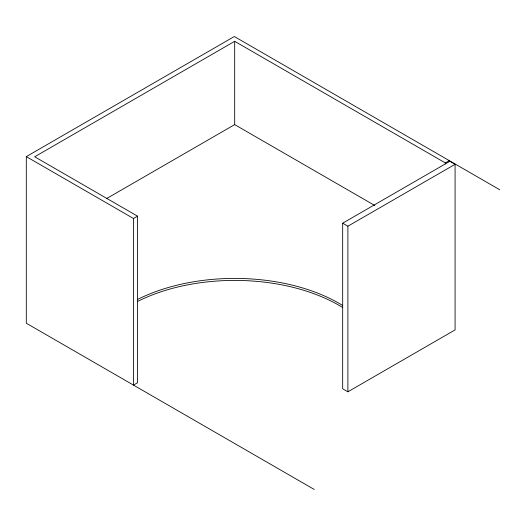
<?xml version="1.0" encoding="UTF-8"?>
<svg xmlns="http://www.w3.org/2000/svg" width="526" height="526" viewBox="0 0 526 526"><rect width="100%" height="100%" fill="white"/><g stroke="black" fill="none" stroke-linecap="round" stroke-linejoin="round"><path stroke-width="0.79" d="M314.278 489.482L26.3 323.22L26.3 156.616L234.32 36.518L499.7 189.735M449.289 161.633L449.289 160.634L445.318 162.922L234.681 41.311L34.69 156.774L137.549 216.166L137.549 382.764L133.499 385.104L133.499 218.507L26.3 156.616M106.574 198.572L234.681 124.609L374.867 205.548M133.499 218.507L137.549 216.166M342.676 223.188L449.868 161.298L455.082 164.309L455.082 329.907L347.89 391.798L342.676 388.786L342.676 223.188L347.89 226.2L455.082 164.309M445.318 162.922L445.318 163.928M347.89 226.2L347.89 391.798M234.681 41.311L234.681 124.609M137.549 301.47A147.688 85.271 0 0 1 342.676 307.493M137.549 299.465A147.688 85.271 0 0 1 342.676 305.488"/></g></svg>
